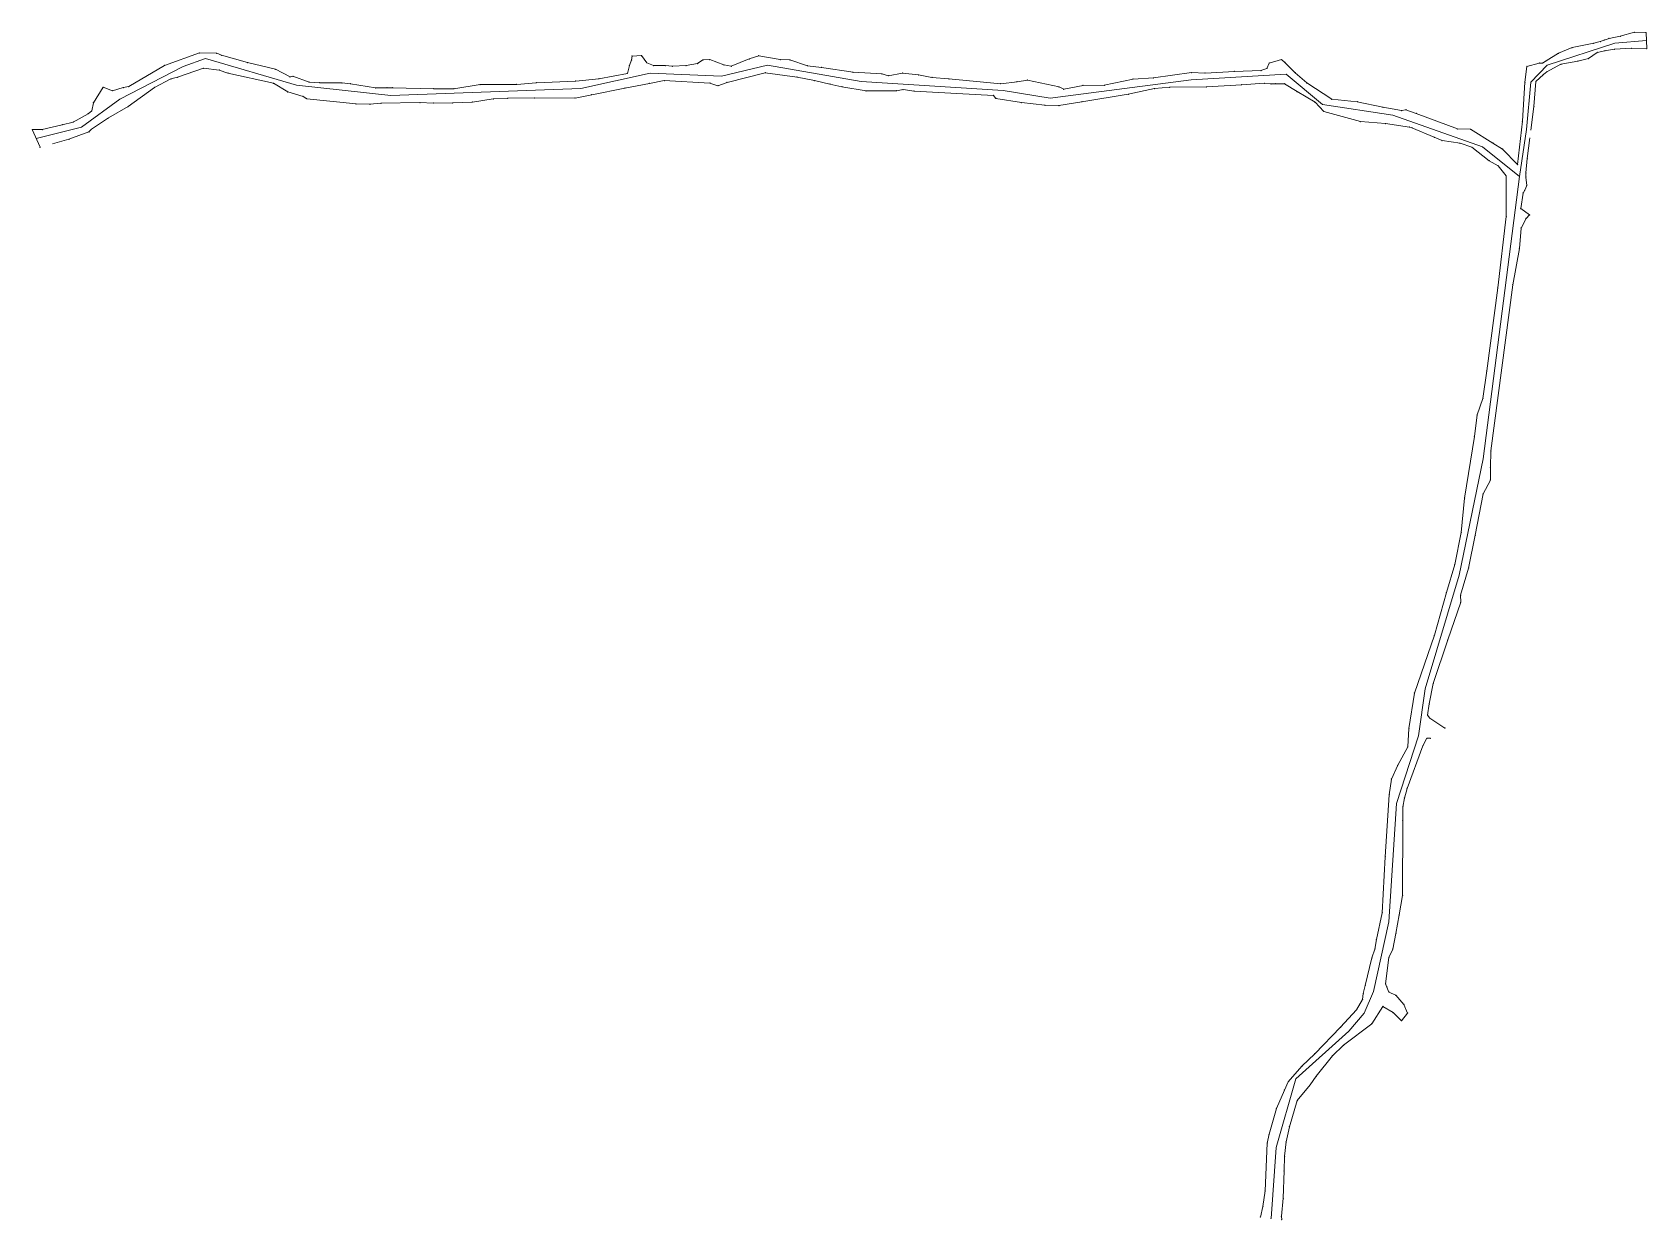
# Model space of a CAD drawing. Header units: millimetres. Extents: x 516769 to 517109, y 4400251 to 4400501.
import ezdxf

# ---------------------------------------------------------------- set-up
doc = ezdxf.new("R2010")
doc.units = ezdxf.units.MM
doc.header["$MEASUREMENT"] = 0
for name, color, linetype, lineweight in [('415_T', 4, 'Continuous', 0), ('GEOFENCE', 3, 'Continuous', 0), ('INIT_COORD', 5, 'Continuous', 0)]:
    doc.layers.add(name, color=color, linetype=linetype, lineweight=lineweight)

msp = doc.modelspace()

# ---------------------------------------------------------------- linework, layer by layer
at = {"layer": '415_T', "lineweight": 0}
for p, q in [((517101.47, 4400500.19, 414.5), (517103.82, 4400500.66, 414.5)), ((517103.82, 4400500.66, 414.5), (517106.78, 4400501.48, 414.5)), ((517106.78, 4400501.48, 414.5), (517109.24, 4400501.42, 414.5)), ((517109.24, 4400501.42, 414.5), (517109.38, 4400498.03, 414.5)), ((516797.15, 4400494.5, 415.7), (516804.5, 4400497.15, 415.7)), ((516804.5, 4400497.15, 415.7), (516808.15, 4400497.06, 415.7)), ((517090.81, 4400497.08, 414.5), (517093.67, 4400498.25, 414.5)), ((517093.67, 4400498.25, 414.5), (517098.24, 4400499.16, 414.5)), ((517098.97, 4400497.26, 414.5), (517097.12, 4400495.95, 414.5)), ((517098.24, 4400499.16, 414.5), (517099.59, 4400499.54, 414.5)), ((517100.59, 4400497.58, 414.5), (517098.97, 4400497.26, 414.5)), ((517099.59, 4400499.54, 414.5), (517100.45, 4400499.83, 414.5)), ((517100.45, 4400499.83, 414.5), (517101.47, 4400500.19, 414.5)), ((517102.56, 4400497.9, 414.5), (517100.59, 4400497.58, 414.5)), ((517106.23, 4400498.13, 414.5), (517102.56, 4400497.9, 414.5)), ((517109.38, 4400498.03, 414.5), (517106.23, 4400498.13, 414.5)), ((516789.61, 4400490.06, 416), (516797.15, 4400494.5, 415.7)), ((516805.36, 4400493.91, 415.7), (516799.91, 4400492.02, 415.7)), ((516808.68, 4400493.53, 415.7), (516805.36, 4400493.91, 415.7)), ((516808.15, 4400497.06, 415.7), (516809.13, 4400496.63, 415.7)), ((516809.13, 4400496.63, 415.7), (516814.64, 4400495.1, 415.7)), ((516814.64, 4400495.1, 415.7), (516820.51, 4400493.7, 415.6)), ((516820.51, 4400493.7, 415.6), (516823.59, 4400492.08, 415.6)), ((516894.65, 4400492.81, 414.9), (516895.07, 4400494.46, 414.9)), ((516895.07, 4400494.46, 414.9), (516895.53, 4400495.67, 414.9)), ((516895.53, 4400495.67, 414.9), (516895.63, 4400496.46, 414.9)), ((516895.63, 4400496.46, 414.9), (516897.61, 4400496.58, 414.9)), ((516897.61, 4400496.58, 414.9), (516898.72, 4400495.06, 414.9)), ((516898.72, 4400495.06, 414.9), (516900.18, 4400494.48, 414.9)), ((516900.18, 4400494.48, 414.9), (516902.64, 4400494.48, 414.9)), ((516902.64, 4400494.48, 414.9), (516904.14, 4400494.33, 414.9)), ((516904.14, 4400494.33, 414.9), (516907.01, 4400494.47, 414.9)), ((516907.01, 4400494.47, 414.9), (516909.43, 4400494.89, 414.9)), ((516909.43, 4400494.89, 414.9), (516910.57, 4400495.65, 414.9)), ((516910.57, 4400495.65, 414.9), (516911.99, 4400495.74, 414.9)), ((516911.99, 4400495.74, 414.9), (516914.97, 4400494.61, 414.9)), ((516914.97, 4400494.61, 414.9), (516916.53, 4400494.34, 414.9)), ((516916.53, 4400494.34, 414.9), (516920.34, 4400495.89, 414.9)), ((516920.34, 4400495.89, 414.9), (516922.31, 4400496.55, 414.9)), ((516922.31, 4400496.55, 414.9), (516926.85, 4400495.72, 414.9)), ((516926.85, 4400495.72, 414.9), (516928.89, 4400495.66, 414.9)), ((516928.89, 4400495.66, 414.9), (516932.57, 4400494.44, 414.9)), ((516932.57, 4400494.44, 414.9), (516935.51, 4400494.08, 414.9)), ((516935.51, 4400494.08, 414.9), (516942.21, 4400493.07, 414.75)), ((517028.1, 4400493.43, 414.5), (517029.38, 4400493.87, 414.5)), ((517029.38, 4400493.87, 414.5), (517029.87, 4400495.01, 414.5)), ((517029.87, 4400495.01, 414.5), (517032.46, 4400495.74, 414.5)), ((517032.46, 4400495.74, 414.5), (517033.18, 4400495.13, 414.5)), ((517033.18, 4400495.13, 414.5), (517035.35, 4400492.97, 414.5)), ((517083.74, 4400490.97, 414.3), (517084.15, 4400494.28, 414.3)), ((517084.15, 4400494.28, 414.3), (517086.76, 4400494.98, 414.5)), ((517086.76, 4400494.98, 414.5), (517087.45, 4400494.98, 414.5)), ((517087.45, 4400494.98, 414.5), (517088.19, 4400495.45, 414.5)), ((517088.19, 4400495.45, 414.5), (517090.81, 4400497.08, 414.5)), ((517091.3, 4400494.74, 414.5), (517088.35, 4400493.16, 414.5)), ((517094.9, 4400495.41, 414.5), (517091.3, 4400494.74, 414.5)), ((517097.12, 4400495.95, 414.5), (517094.9, 4400495.41, 414.5)), ((516798.5, 4400491.65, 415.7), (516795.04, 4400489.87, 415.7)), ((516799.91, 4400492.02, 415.7), (516798.5, 4400491.65, 415.7)), ((516810.5, 4400492.9, 415.7), (516808.68, 4400493.53, 415.7)), ((516820.08, 4400490.75, 415.6), (516810.5, 4400492.9, 415.7)), ((516823.09, 4400488.94, 415.6), (516820.08, 4400490.75, 415.6)), ((516823.59, 4400492.08, 415.6), (516824.18, 4400492.24, 415.6)), ((516824.18, 4400492.24, 415.6), (516827.58, 4400491.01, 415.6)), ((516827.58, 4400491.01, 415.6), (516829.86, 4400490.87, 415.6)), ((516829.86, 4400490.87, 415.6), (516834.56, 4400490.81, 415.6)), ((516834.56, 4400490.81, 415.6), (516836.32, 4400490.63, 415.6)), ((516836.32, 4400490.63, 415.6), (516841.6, 4400489.78, 415.6)), ((516858.12, 4400489.6, 415.4), (516863.61, 4400490.47, 415.4)), ((516863.61, 4400490.47, 415.4), (516871.36, 4400490.5, 415.4)), ((516871.36, 4400490.5, 415.4), (516875.46, 4400490.87, 415.4)), ((516875.46, 4400490.87, 415.4), (516883.78, 4400491.2, 415.4)), ((516883.78, 4400491.2, 415.4), (516888.64, 4400491.71, 415.4)), ((516888.64, 4400491.71, 415.4), (516894.65, 4400492.81, 414.9)), ((516899.3, 4400490.7, 414.9), (516894.12, 4400489.72, 414.9)), ((516902.42, 4400491.32, 414.9), (516899.3, 4400490.7, 414.9)), ((516912.03, 4400490.79, 414.9), (516902.42, 4400491.32, 414.9)), ((516913.73, 4400490.22, 414.9), (516912.03, 4400490.79, 414.9)), ((516915.66, 4400490.91, 414.9), (516913.73, 4400490.22, 414.9)), ((516923.68, 4400492.95, 414.9), (516915.66, 4400490.91, 414.9)), ((516930.4, 4400492.04, 414.9), (516923.68, 4400492.95, 414.9)), ((516934.04, 4400491.32, 414.9), (516930.4, 4400492.04, 414.9)), ((516937.31, 4400490.57, 414.75), (516934.04, 4400491.32, 414.9)), ((516939.85, 4400490.01, 414.75), (516937.31, 4400490.57, 414.75)), ((516942.21, 4400493.07, 414.75), (516948.3, 4400492.71, 414.75)), ((516948.3, 4400492.71, 414.75), (516949.61, 4400492.34, 414.75)), ((516949.61, 4400492.34, 414.75), (516952.64, 4400492.89, 414.75)), ((516952.64, 4400492.89, 414.75), (516955.99, 4400492.49, 414.75)), ((516955.99, 4400492.49, 414.75), (516958.8, 4400491.99, 414.75)), ((516958.8, 4400491.99, 414.75), (516962.4, 4400491.67, 414.75)), ((516962.4, 4400491.67, 414.75), (516973.31, 4400490.63, 414.6)), ((516973.31, 4400490.63, 414.6), (516976.73, 4400491.05, 414.6)), ((516976.73, 4400491.05, 414.6), (516978.93, 4400491.4, 414.6)), ((516978.93, 4400491.4, 414.6), (516985.59, 4400489.96, 414.6)), ((516990.65, 4400490.29, 414.6), (516995.1, 4400490.33, 414.6)), ((516995.1, 4400490.33, 414.6), (517001.19, 4400491.63, 414.6)), ((517001.19, 4400491.63, 414.6), (517005.47, 4400491.88, 414.6)), ((517005.47, 4400491.88, 414.6), (517013.52, 4400493, 414.6)), ((517013.52, 4400493, 414.6), (517016.34, 4400492.9, 414.6)), ((517016.34, 4400492.9, 414.6), (517022.54, 4400493.24, 414.5)), ((517024.08, 4400490.43, 414.5), (517016.62, 4400489.99, 414.6)), ((517022.54, 4400493.24, 414.5), (517028.1, 4400493.43, 414.5)), ((517028.83, 4400490.76, 414.5), (517024.08, 4400490.43, 414.5)), ((517030.25, 4400490.61, 414.5), (517028.83, 4400490.76, 414.5)), ((517031.18, 4400490.66, 414.5), (517030.25, 4400490.61, 414.5)), ((517033.09, 4400490.65, 414.5), (517031.18, 4400490.66, 414.5)), ((517035.72, 4400489.01, 414.5), (517033.09, 4400490.65, 414.5)), ((517035.35, 4400492.97, 414.5), (517037.78, 4400490.81, 414.5)), ((517037.78, 4400490.81, 414.5), (517043.02, 4400487.38, 414.5)), ((517083.2, 4400482.73, 413.9), (517083.74, 4400490.97, 414.3)), ((517086.03, 4400491.15, 414.3), (517085.61, 4400485.88, 414.3)), ((517087.62, 4400492.61, 414.5), (517086.03, 4400491.15, 414.3)), ((517088.35, 4400493.16, 414.5), (517087.62, 4400492.61, 414.5)), ((516782.15, 4400486.65, 416), (516784.22, 4400489.91, 416)), ((516784.22, 4400489.91, 416), (516786.19, 4400489.17, 416)), ((516786.19, 4400489.17, 416), (516788.46, 4400489.84, 416)), ((516788.46, 4400489.84, 416), (516789.61, 4400490.06, 416)), ((516795.04, 4400489.87, 415.7), (516789.48, 4400485.84, 416)), ((516826.32, 4400487.97, 415.6), (516823.09, 4400488.94, 415.6)), ((516827.11, 4400487.48, 415.6), (516826.32, 4400487.97, 415.6)), ((516837.51, 4400486.41, 415.6), (516827.11, 4400487.48, 415.6)), ((516841.6, 4400489.78, 415.6), (516844.01, 4400489.81, 415.6)), ((516844.01, 4400489.81, 415.6), (516845.2, 4400489.81, 415.6)), ((516845.2, 4400489.81, 415.6), (516853.85, 4400489.58, 415.4)), ((516853.85, 4400489.58, 415.4), (516858.12, 4400489.6, 415.4)), ((516866.38, 4400487.45, 415.4), (516862.02, 4400486.77, 415.4)), ((516869.41, 4400487.58, 415.4), (516866.38, 4400487.45, 415.4)), ((516875.09, 4400487.67, 415.4), (516869.41, 4400487.58, 415.4)), ((516883.62, 4400487.63, 415.4), (516875.09, 4400487.67, 415.4)), ((516887.16, 4400488.31, 415.4), (516883.62, 4400487.63, 415.4)), ((516894.12, 4400489.72, 414.9), (516887.16, 4400488.31, 415.4)), ((516944.92, 4400489.14, 414.75), (516939.85, 4400490.01, 414.75)), ((516951.35, 4400489.18, 414.75), (516944.92, 4400489.14, 414.75)), ((516952.72, 4400489.42, 414.75), (516951.35, 4400489.18, 414.75)), ((516955.05, 4400489.11, 414.75), (516952.72, 4400489.42, 414.75)), ((516971.77, 4400488.18, 414.6), (516955.05, 4400489.11, 414.75)), ((516972.3, 4400487.55, 414.6), (516971.77, 4400488.18, 414.6)), ((516977.67, 4400486.67, 414.6), (516972.3, 4400487.55, 414.6)), ((516985.59, 4400489.96, 414.6), (516986.57, 4400489.49, 414.6)), ((516986.57, 4400489.49, 414.6), (516990.65, 4400490.29, 414.6)), ((517000.16, 4400488.42, 414.6), (516990.39, 4400486.86, 414.6)), ((517005.68, 4400489.62, 414.6), (517000.16, 4400488.42, 414.6)), ((517008.89, 4400489.92, 414.6), (517005.68, 4400489.62, 414.6)), ((517016.62, 4400489.99, 414.6), (517008.89, 4400489.92, 414.6)), ((517039.54, 4400486.75, 414.5), (517035.72, 4400489.01, 414.5)), ((517043.02, 4400487.38, 414.5), (517048.42, 4400486.84, 414.2)), ((516777.93, 4400482.58, 416), (516781.03, 4400484.34, 416)), ((516781.03, 4400484.34, 416), (516781.82, 4400484.91, 416)), ((516781.82, 4400484.91, 416), (516782.15, 4400486.65, 416)), ((516789.48, 4400485.84, 416), (516785.34, 4400483.45, 416)), ((516840.41, 4400486.34, 415.6), (516837.51, 4400486.41, 415.6)), ((516842.73, 4400486.53, 415.6), (516840.41, 4400486.34, 415.6)), ((516850.95, 4400486.68, 415.4), (516842.73, 4400486.53, 415.6)), ((516853.81, 4400486.58, 415.4), (516850.95, 4400486.68, 415.4)), ((516857.81, 4400486.59, 415.4), (516853.81, 4400486.58, 415.4)), ((516862.02, 4400486.77, 415.4), (516857.81, 4400486.59, 415.4)), ((516982.6, 4400486.13, 414.6), (516977.67, 4400486.67, 414.6)), ((516985.57, 4400486.05, 414.6), (516982.6, 4400486.13, 414.6)), ((516990.39, 4400486.86, 414.6), (516985.57, 4400486.05, 414.6)), ((517041.34, 4400484.82, 414.5), (517039.54, 4400486.75, 414.5)), ((517049.06, 4400482.66, 414.2), (517041.34, 4400484.82, 414.5)), ((517048.42, 4400486.84, 414.2), (517053.82, 4400485.68, 414.2)), ((517053.82, 4400485.68, 414.2), (517057.76, 4400485, 414.2)), ((517057.76, 4400485, 414.2), (517058.66, 4400485.17, 414.2)), ((517058.66, 4400485.17, 414.2), (517060.82, 4400484.38, 414.2)), ((517060.82, 4400484.38, 414.2), (517069.5, 4400481.12, 413.9)), ((517084.98, 4400480.89, 414.22), (517085.61, 4400485.88, 414.3)), ((516770.94, 4400477.26, 416), (516769.29, 4400481, 416)), ((516769.29, 4400481, 416), (516771.37, 4400481, 416)), ((516771.37, 4400481, 416), (516775.59, 4400482.02, 416)), ((516775.59, 4400482.02, 416), (516777.93, 4400482.58, 416)), ((516781.2, 4400480.49, 416), (516777, 4400478.94, 416)), ((516781.76, 4400481.07, 416), (516781.2, 4400480.49, 416)), ((516785.34, 4400483.45, 416), (516781.76, 4400481.07, 416)), ((517054.37, 4400482.24, 414.2), (517049.06, 4400482.66, 414.2)), ((517059.39, 4400481.51, 414.2), (517054.37, 4400482.24, 414.2)), ((517059.93, 4400481.38, 414.2), (517059.39, 4400481.51, 414.2)), ((517064.64, 4400479.36, 413.9), (517059.93, 4400481.38, 414.2)), ((517069.5, 4400481.12, 413.9), (517072.29, 4400481.07, 413.9)), ((517072.29, 4400481.07, 413.9), (517076.97, 4400478.14, 413.9)), ((517082.18, 4400473.62, 413.9), (517083.2, 4400482.73, 413.9)), ((516777, 4400478.94, 416), (516773.57, 4400477.98, 416)), ((517066.26, 4400478.66, 413.9), (517064.64, 4400479.36, 413.9)), ((517070.08, 4400478.12, 413.9), (517066.26, 4400478.66, 413.9)), ((517072.56, 4400477.27, 413.9), (517070.08, 4400478.12, 413.9)), ((517076.23, 4400474.42, 413.9), (517072.56, 4400477.27, 413.9)), ((517076.97, 4400478.14, 413.9), (517079.04, 4400476.89, 413.9)), ((517079.04, 4400476.89, 413.9), (517082.18, 4400473.62, 413.9)), ((517084.22, 4400474.91, 413.9), (517084.77, 4400479.22, 414.22)), ((517078.08, 4400473.39, 413.9), (517076.23, 4400474.42, 413.9)), ((517079.75, 4400471.28, 413.9), (517078.08, 4400473.39, 413.9)), ((517084.22, 4400474.91, 413.9), (517083.95, 4400471.86, 413.9)), ((517079.79, 4400462.65, 413.7), (517079.75, 4400471.28, 413.9)), ((517083.95, 4400471.86, 413.9), (517083.93, 4400470.97, 413.9)), ((517083.93, 4400470.97, 413.9), (517084.12, 4400469.23, 413.9)), ((517083.35, 4400467.63, 413.9), (517082.86, 4400464.35, 413.7)), ((517083.68, 4400468.21, 413.9), (517083.35, 4400467.63, 413.9)), ((517084.12, 4400469.23, 413.9), (517083.68, 4400468.21, 413.9)), ((517082.86, 4400464.35, 413.7), (517084.71, 4400463.01, 413.7)), ((517078.01, 4400447.63, 413.7), (517079.79, 4400462.65, 413.7)), ((517082.92, 4400460.26, 413.7), (517082.58, 4400455.97, 413.7)), ((517083.97, 4400462.28, 413.7), (517082.92, 4400460.26, 413.7)), ((517084.71, 4400463.01, 413.7), (517083.97, 4400462.28, 413.7)), ((517082.58, 4400455.97, 413.7), (517081.18, 4400448.3, 413.7)), ((517075.69, 4400430.15, 413.2), (517078.01, 4400447.63, 413.7)), ((517081.18, 4400448.3, 413.7), (517076.57, 4400413.3, 413.2)), ((517074.87, 4400424.38, 413.2), (517075.69, 4400430.15, 413.2)), ((517073.64, 4400420.89, 413.2), (517074.87, 4400424.38, 413.2)), ((517073.1, 4400416.37, 413.2), (517073.64, 4400420.89, 413.2)), ((517071, 4400403.39, 413.2), (517073.1, 4400416.37, 413.2)), ((517076.57, 4400413.3, 413.2), (517076.47, 4400409.82, 413.2)), ((517076.47, 4400409.82, 413.2), (517076.46, 4400407.16, 413.2)), ((517076.46, 4400407.16, 413.2), (517074.92, 4400404.25, 413.2)), ((517070.33, 4400396.11, 412.9), (517071, 4400403.39, 413.2)), ((517074.92, 4400404.25, 413.2), (517073.28, 4400395.56, 412.9)), ((517068.94, 4400389.37, 412.9), (517070.33, 4400396.11, 412.9)), ((517073.28, 4400395.56, 412.9), (517071.86, 4400388.64, 412.9)), ((517067.2, 4400383.47, 412.9), (517068.94, 4400389.37, 412.9)), ((517071.86, 4400388.64, 412.9), (517070.17, 4400382.92, 412.9)), ((517064.65, 4400374.48, 412.5), (517067.2, 4400383.47, 412.9)), ((517070.17, 4400382.92, 412.9), (517070.21, 4400381.45, 412.9)), ((517070.21, 4400381.45, 412.9), (517067.48, 4400373.5, 412.5)), ((517060.45, 4400362.29, 412.25), (517064.65, 4400374.48, 412.5)), ((517067.48, 4400373.5, 412.5), (517064.43, 4400364.35, 412.25)), ((517059.3, 4400354.86, 412.25), (517060.45, 4400362.29, 412.25)), ((517064.43, 4400364.35, 412.25), (517063.59, 4400360.01, 412.25)), ((517063.59, 4400360.01, 412.25), (517063.22, 4400357.66, 412.25)), ((517059.06, 4400350.95, 412.25), (517059.3, 4400354.86, 412.25)), ((517063.22, 4400357.66, 412.25), (517063.71, 4400357, 412.25)), ((517063.71, 4400357, 412.25), (517066.88, 4400354.93, 412.25)), ((517056.94, 4400347.09, 411.7), (517059.06, 4400350.95, 412.25)), ((517062.24, 4400351.23, 412.25), (517058.91, 4400342.21, 411.7)), ((517063.08, 4400352.8, 412.25), (517062.24, 4400351.23, 412.25)), ((517063.8, 4400352.79, 412.25), (517063.08, 4400352.8, 412.25)), ((517055.14, 4400340.9, 411.7), (517055.62, 4400344.2, 411.7)), ((517055.62, 4400344.2, 411.7), (517056.94, 4400347.09, 411.7)), ((517054.3, 4400327.85, 411.5), (517055.14, 4400340.9, 411.7)), ((517058.91, 4400342.21, 411.7), (517058.33, 4400340.18, 411.7)), ((517058.03, 4400338.37, 411.7), (517058, 4400335.46, 411.7)), ((517058.33, 4400340.18, 411.7), (517058.03, 4400338.37, 411.7)), ((517058, 4400335.46, 411.7), (517057.97, 4400319.64, 411.5)), ((517053.69, 4400316.05, 411.5), (517054.3, 4400327.85, 411.5)), ((517057.97, 4400319.64, 411.5), (517057.25, 4400315.6, 411.5)), ((517052.45, 4400310.43, 411.5), (517053.69, 4400316.05, 411.5)), ((517057.25, 4400315.6, 411.5), (517056.56, 4400311.66, 411.5)), ((517052.13, 4400308.4, 411.5), (517052.45, 4400310.43, 411.5)), ((517056.56, 4400311.66, 411.5), (517055.89, 4400308.37, 411.5)), ((517051.5, 4400306.54, 411.5), (517052.13, 4400308.4, 411.5)), ((517055.89, 4400308.37, 411.5), (517055.08, 4400306.62, 411.5)), ((517050.1, 4400300.74, 411), (517051.5, 4400306.54, 411.5)), ((517055.08, 4400306.62, 411.5), (517054.36, 4400301.06, 411)), ((517049.68, 4400299.06, 411), (517050.1, 4400300.74, 411)), ((517054.36, 4400301.06, 411), (517054.67, 4400300.4, 411)), ((517054.67, 4400300.4, 411), (517055.09, 4400299.33, 411)), ((517048.26, 4400295.62, 411), (517049.53, 4400297.78, 411)), ((517049.53, 4400297.78, 411), (517049.68, 4400299.06, 411)), ((517055.09, 4400299.33, 411), (517056.53, 4400298.66, 411)), ((517056.53, 4400298.66, 411), (517058.23, 4400296.72, 411)), ((517058.23, 4400296.72, 411), (517059.02, 4400294.9, 411)), ((517044.91, 4400291.92, 411), (517048.26, 4400295.62, 411)), ((517053.83, 4400296.32, 411), (517051.47, 4400292.66, 411)), ((517055.96, 4400295.01, 411), (517053.83, 4400296.32, 411)), ((517057.71, 4400293.29, 411), (517055.96, 4400295.01, 411)), ((517059.02, 4400294.9, 411), (517057.71, 4400293.29, 411)), ((517039.45, 4400286.35, 410.75), (517044.91, 4400291.92, 411)), ((517051.47, 4400292.66, 411), (517045.54, 4400288.13, 410.75)), ((517036.74, 4400283.72, 410.75), (517039.45, 4400286.35, 410.75)), ((517045.54, 4400288.13, 410.75), (517043.18, 4400285.92, 410.75)), ((517033.86, 4400280.46, 410.75), (517036.74, 4400283.72, 410.75)), ((517043.18, 4400285.92, 410.75), (517039.78, 4400281.59, 410.75)), ((517033.05, 4400278.7, 410.75), (517033.86, 4400280.46, 410.75)), ((517038.48, 4400279.76, 410.75), (517035.77, 4400276.47, 410.75)), ((517039.78, 4400281.59, 410.75), (517038.48, 4400279.76, 410.75)), ((517031.37, 4400274.83, 410.75), (517033.05, 4400278.7, 410.75)), ((517035.77, 4400276.47, 410.75), (517034.11, 4400270.97, 410.5)), ((517029.82, 4400269.37, 410.5), (517031.37, 4400274.83, 410.75)), ((517029.45, 4400267.53, 410.5), (517029.82, 4400269.37, 410.5)), ((517034.11, 4400270.97, 410.5), (517033.41, 4400267.78, 410.5)), ((517028.99, 4400257.44, 410.4), (517029.45, 4400267.53, 410.5)), ((517033.41, 4400267.78, 410.5), (517033.09, 4400264.74, 410.5)), ((517033.09, 4400264.74, 410.5), (517032.99, 4400261.65, 410.5)), ((517032.99, 4400261.65, 410.5), (517032.83, 4400255.89, 410.4)), ((517028.52, 4400254.17, 410.4), (517028.99, 4400257.44, 410.4)), ((517032.83, 4400255.89, 410.4), (517032.42, 4400252.13, 410.4)), ((517028.02, 4400251.95, 410.4), (517028.52, 4400254.17, 410.4)), ((517032.42, 4400252.13, 410.4), (517032.5, 4400251.39, 410.4))]:
    msp.add_line(p, q, dxfattribs=at)
at = {"layer": '415_T', "linetype": 'Continuous'}
for p in [(517103.82, 4400500.66, 414.5), (517106.78, 4400501.48, 414.5), (517109.24, 4400501.42, 414.5), (516804.5, 4400497.15, 415.7), (517093.67, 4400498.25, 414.5), (517098.24, 4400499.16, 414.5), (517098.97, 4400497.26, 414.5), (517099.59, 4400499.54, 414.5), (517100.45, 4400499.83, 414.5), (517100.59, 4400497.58, 414.5), (517101.47, 4400500.19, 414.5), (517102.56, 4400497.9, 414.5), (517106.23, 4400498.13, 414.5), (517109.38, 4400498.03, 414.5), (516797.15, 4400494.5, 415.7), (516805.36, 4400493.91, 415.7), (516808.15, 4400497.06, 415.7), (516809.13, 4400496.63, 415.7), (516814.64, 4400495.1, 415.7), (516820.51, 4400493.7, 415.6), (516895.07, 4400494.46, 414.9), (516895.53, 4400495.67, 414.9), (516895.63, 4400496.46, 414.9), (516897.61, 4400496.58, 414.9), (516898.72, 4400495.06, 414.9), (516900.18, 4400494.48, 414.9), (516902.64, 4400494.48, 414.9), (516904.14, 4400494.33, 414.9), (516907.01, 4400494.47, 414.9), (516909.43, 4400494.89, 414.9), (516910.57, 4400495.65, 414.9), (516911.99, 4400495.74, 414.9), (516914.97, 4400494.61, 414.9), (516916.53, 4400494.34, 414.9), (516920.34, 4400495.89, 414.9), (516922.31, 4400496.55, 414.9), (516926.85, 4400495.72, 414.9), (516928.89, 4400495.66, 414.9), (516932.57, 4400494.44, 414.9), (516935.51, 4400494.08, 414.9), (517029.38, 4400493.87, 414.5), (517029.87, 4400495.01, 414.5), (517032.46, 4400495.74, 414.5), (517033.18, 4400495.13, 414.5), (517084.15, 4400494.28, 414.3), (517086.76, 4400494.98, 414.5), (517087.45, 4400494.98, 414.5), (517088.19, 4400495.45, 414.5), (517090.81, 4400497.08, 414.5), (517091.3, 4400494.74, 414.5), (517094.9, 4400495.41, 414.5), (517097.12, 4400495.95, 414.5), (516798.5, 4400491.65, 415.7), (516799.91, 4400492.02, 415.7), (516808.68, 4400493.53, 415.7), (516810.5, 4400492.9, 415.7), (516820.08, 4400490.75, 415.6), (516823.59, 4400492.08, 415.6), (516824.18, 4400492.24, 415.6), (516827.58, 4400491.01, 415.6), (516829.86, 4400490.87, 415.6), (516834.56, 4400490.81, 415.6), (516836.32, 4400490.63, 415.6), (516863.61, 4400490.47, 415.4), (516871.36, 4400490.5, 415.4), (516875.46, 4400490.87, 415.4), (516883.78, 4400491.2, 415.4), (516888.64, 4400491.71, 415.4), (516894.65, 4400492.81, 414.9), (516899.3, 4400490.7, 414.9), (516902.42, 4400491.32, 414.9), (516912.03, 4400490.79, 414.9), (516915.66, 4400490.91, 414.9), (516923.68, 4400492.95, 414.9), (516930.4, 4400492.04, 414.9), (516934.04, 4400491.32, 414.9), (516937.31, 4400490.57, 414.75), (516942.21, 4400493.07, 414.75), (516948.3, 4400492.71, 414.75), (516949.61, 4400492.34, 414.75), (516952.64, 4400492.89, 414.75), (516955.99, 4400492.49, 414.75), (516958.8, 4400491.99, 414.75), (516962.4, 4400491.67, 414.75), (516973.31, 4400490.63, 414.6), (516976.73, 4400491.05, 414.6), (516978.93, 4400491.4, 414.6), (516995.1, 4400490.33, 414.6), (517001.19, 4400491.63, 414.6), (517005.47, 4400491.88, 414.6), (517013.52, 4400493, 414.6), (517016.34, 4400492.9, 414.6), (517022.54, 4400493.24, 414.5), (517024.08, 4400490.43, 414.5), (517028.1, 4400493.43, 414.5), (517028.83, 4400490.76, 414.5), (517030.25, 4400490.61, 414.5), (517031.18, 4400490.66, 414.5), (517033.09, 4400490.65, 414.5), (517035.35, 4400492.97, 414.5), (517037.78, 4400490.81, 414.5), (517083.74, 4400490.97, 414.3), (517086.03, 4400491.15, 414.3), (517087.62, 4400492.61, 414.5), (517088.35, 4400493.16, 414.5), (516784.22, 4400489.91, 416), (516786.19, 4400489.17, 416), (516788.46, 4400489.84, 416), (516789.61, 4400490.06, 416), (516795.04, 4400489.87, 415.7), (516823.09, 4400488.94, 415.6), (516826.32, 4400487.97, 415.6), (516827.11, 4400487.48, 415.6), (516841.6, 4400489.78, 415.6), (516844.01, 4400489.81, 415.6), (516845.2, 4400489.81, 415.6), (516853.85, 4400489.58, 415.4), (516858.12, 4400489.6, 415.4), (516866.38, 4400487.45, 415.4), (516869.41, 4400487.58, 415.4), (516875.09, 4400487.67, 415.4), (516883.62, 4400487.63, 415.4), (516887.16, 4400488.31, 415.4), (516894.12, 4400489.72, 414.9), (516913.73, 4400490.22, 414.9), (516939.85, 4400490.01, 414.75), (516944.92, 4400489.14, 414.75), (516951.35, 4400489.18, 414.75), (516952.72, 4400489.42, 414.75), (516955.05, 4400489.11, 414.75), (516971.77, 4400488.18, 414.6), (516972.3, 4400487.55, 414.6), (516985.59, 4400489.96, 414.6), (516986.57, 4400489.49, 414.6), (516990.65, 4400490.29, 414.6), (517000.16, 4400488.42, 414.6), (517005.68, 4400489.62, 414.6), (517008.89, 4400489.92, 414.6), (517016.62, 4400489.99, 414.6), (517035.72, 4400489.01, 414.5), (517043.02, 4400487.38, 414.5), (516781.03, 4400484.34, 416), (516781.82, 4400484.91, 416), (516782.15, 4400486.65, 416), (516789.48, 4400485.84, 416), (516837.51, 4400486.41, 415.6), (516840.41, 4400486.34, 415.6), (516842.73, 4400486.53, 415.6), (516850.95, 4400486.68, 415.4), (516853.81, 4400486.58, 415.4), (516857.81, 4400486.59, 415.4), (516862.02, 4400486.77, 415.4), (516977.67, 4400486.67, 414.6), (516982.6, 4400486.13, 414.6), (516985.57, 4400486.05, 414.6), (516990.39, 4400486.86, 414.6), (517039.54, 4400486.75, 414.5), (517041.34, 4400484.82, 414.5), (517048.42, 4400486.84, 414.2), (517053.82, 4400485.68, 414.2), (517057.76, 4400485, 414.2), (517058.66, 4400485.17, 414.2), (517060.82, 4400484.38, 414.2), (517085.61, 4400485.88, 414.3), (516769.29, 4400481, 416), (516771.37, 4400481, 416), (516775.59, 4400482.02, 416), (516777.93, 4400482.58, 416), (516781.2, 4400480.49, 416), (516781.76, 4400481.07, 416), (516785.34, 4400483.45, 416), (517049.06, 4400482.66, 414.2), (517054.37, 4400482.24, 414.2), (517059.39, 4400481.51, 414.2), (517059.93, 4400481.38, 414.2), (517069.5, 4400481.12, 413.9), (517072.29, 4400481.07, 413.9), (517083.2, 4400482.73, 413.9), (516770.94, 4400477.26, 416), (516777, 4400478.94, 416), (517064.64, 4400479.36, 413.9), (517066.26, 4400478.66, 413.9), (517070.08, 4400478.12, 413.9), (517072.56, 4400477.27, 413.9), (517076.97, 4400478.14, 413.9), (517079.04, 4400476.89, 413.9), (517076.23, 4400474.42, 413.9), (517078.08, 4400473.39, 413.9), (517082.18, 4400473.62, 413.9), (517084.22, 4400474.91, 413.9), (517079.75, 4400471.28, 413.9), (517083.93, 4400470.97, 413.9), (517083.95, 4400471.86, 413.9), (517083.35, 4400467.63, 413.9), (517083.68, 4400468.21, 413.9), (517084.12, 4400469.23, 413.9), (517082.86, 4400464.35, 413.7), (517079.79, 4400462.65, 413.7), (517082.92, 4400460.26, 413.7), (517083.97, 4400462.28, 413.7), (517084.71, 4400463.01, 413.7), (517082.58, 4400455.97, 413.7), (517078.01, 4400447.63, 413.7), (517081.18, 4400448.3, 413.7), (517075.69, 4400430.15, 413.2), (517074.87, 4400424.38, 413.2), (517073.64, 4400420.89, 413.2), (517073.1, 4400416.37, 413.2), (517076.57, 4400413.3, 413.2), (517076.47, 4400409.82, 413.2), (517076.46, 4400407.16, 413.2), (517071, 4400403.39, 413.2), (517074.92, 4400404.25, 413.2), (517070.33, 4400396.11, 412.9), (517073.28, 4400395.56, 412.9), (517068.94, 4400389.37, 412.9), (517071.86, 4400388.64, 412.9), (517067.2, 4400383.47, 412.9), (517070.17, 4400382.92, 412.9), (517070.21, 4400381.45, 412.9), (517064.65, 4400374.48, 412.5), (517067.48, 4400373.5, 412.5), (517060.45, 4400362.29, 412.25), (517064.43, 4400364.35, 412.25), (517063.59, 4400360.01, 412.25), (517059.3, 4400354.86, 412.25), (517063.22, 4400357.66, 412.25), (517063.71, 4400357, 412.25), (517066.88, 4400354.93, 412.25), (517059.06, 4400350.95, 412.25), (517062.24, 4400351.23, 412.25), (517063.08, 4400352.8, 412.25), (517063.8, 4400352.79, 412.25), (517055.62, 4400344.2, 411.7), (517056.94, 4400347.09, 411.7), (517055.14, 4400340.9, 411.7), (517058.91, 4400342.21, 411.7), (517058.03, 4400338.37, 411.7), (517058.33, 4400340.18, 411.7), (517058, 4400335.46, 411.7), (517054.3, 4400327.85, 411.5), (517057.97, 4400319.64, 411.5), (517053.69, 4400316.05, 411.5), (517057.25, 4400315.6, 411.5), (517052.45, 4400310.43, 411.5), (517056.56, 4400311.66, 411.5), (517052.13, 4400308.4, 411.5), (517055.89, 4400308.37, 411.5), (517051.5, 4400306.54, 411.5), (517055.08, 4400306.62, 411.5), (517050.1, 4400300.74, 411), (517054.36, 4400301.06, 411), (517054.67, 4400300.4, 411), (517049.53, 4400297.78, 411), (517049.68, 4400299.06, 411), (517055.09, 4400299.33, 411), (517056.53, 4400298.66, 411), (517058.23, 4400296.72, 411), (517048.26, 4400295.62, 411), (517053.83, 4400296.32, 411), (517055.96, 4400295.01, 411), (517057.71, 4400293.29, 411), (517059.02, 4400294.9, 411), (517044.91, 4400291.92, 411), (517051.47, 4400292.66, 411), (517039.45, 4400286.35, 410.75), (517045.54, 4400288.13, 410.75), (517036.74, 4400283.72, 410.75), (517043.18, 4400285.92, 410.75), (517033.86, 4400280.46, 410.75), (517038.48, 4400279.76, 410.75), (517039.78, 4400281.59, 410.75), (517033.05, 4400278.7, 410.75), (517035.77, 4400276.47, 410.75), (517031.37, 4400274.83, 410.75), (517029.82, 4400269.37, 410.5), (517034.11, 4400270.97, 410.5), (517029.45, 4400267.53, 410.5), (517033.41, 4400267.78, 410.5), (517033.09, 4400264.74, 410.5), (517032.99, 4400261.65, 410.5), (517028.99, 4400257.44, 410.4), (517032.83, 4400255.89, 410.4), (517028.52, 4400254.17, 410.4), (517028.02, 4400251.95, 410.4), (517032.42, 4400252.13, 410.4), (517032.5, 4400251.39, 410.4)]:
    msp.add_point(p, dxfattribs=at)
at = {"layer": 'GEOFENCE', "color": 3}
for p, q in [((517088.4, 4400494.59, 414.54), (517102.68, 4400499.19, 414.5)), ((517102.68, 4400499.19, 414.5), (517109.31, 4400499.73, 414.5)), ((516801.08, 4400494.27, 415.71), (516787.74, 4400487.42, 415.99)), ((516805.78, 4400495.98, 415.71), (516801.08, 4400494.27, 415.71)), ((516824.96, 4400490.34, 415.6), (516805.78, 4400495.98, 415.71)), ((516924.19, 4400494.54, 414.9), (516914.46, 4400492.24, 414.9)), ((516943.89, 4400491.11, 414.76), (516924.19, 4400494.54, 414.9)), ((517084.94, 4400490.99, 414.27), (517088.4, 4400494.59, 414.54)), ((516844.85, 4400488.2, 415.58), (516824.96, 4400490.34, 415.6)), ((516899.47, 4400492.86, 414.9), (516884.82, 4400489.66, 415.36)), ((516914.46, 4400492.24, 414.9), (516899.47, 4400492.86, 414.9)), ((516973.83, 4400489.19, 414.6), (516943.89, 4400491.11, 414.76)), ((517013.45, 4400491.44, 414.58), (516983.7, 4400487.58, 414.6)), ((517033.41, 4400492.66, 414.5), (517013.45, 4400491.44, 414.58)), ((517041.09, 4400486.26, 414.52), (517033.41, 4400492.66, 414.5)), ((517084.05, 4400481.03, 414.12), (517084.94, 4400490.99, 414.27)), ((516787.74, 4400487.42, 415.99), (516779.67, 4400481.51, 416)), ((516884.82, 4400489.66, 415.36), (516844.85, 4400488.2, 415.58)), ((516983.7, 4400487.58, 414.6), (516973.83, 4400489.19, 414.6)), ((517055.93, 4400484.06, 414.23), (517041.09, 4400486.26, 414.52)), ((517074.76, 4400477.33, 413.88), (517055.93, 4400484.06, 414.23)), ((516779.67, 4400481.51, 416), (516770.12, 4400479.13, 416)), ((517082.61, 4400471.14, 413.79), (517084.05, 4400481.03, 414.12)), ((517082.61, 4400471.14, 413.79), (517074.76, 4400477.33, 413.88)), ((517074.95, 4400411.63, 413.27), (517082.61, 4400471.14, 413.79)), ((517069.85, 4400387.16, 412.86), (517074.95, 4400411.63, 413.27)), ((517062.72, 4400363.21, 412.28), (517069.85, 4400387.16, 412.86)), ((517061.28, 4400353.31, 412.27), (517062.72, 4400363.21, 412.28)), ((517056.64, 4400339.06, 411.69), (517061.28, 4400353.31, 412.27)), ((517055.09, 4400314.11, 411.45), (517056.64, 4400339.06, 411.69)), ((517051.85, 4400299.47, 411), (517055.09, 4400314.11, 411.45)), ((517049.89, 4400294.87, 410.89), (517051.85, 4400299.47, 411)), ((517046.61, 4400291.09, 410.81), (517049.89, 4400294.87, 410.89)), ((517035.48, 4400281.04, 410.82), (517046.61, 4400291.09, 410.81)), ((517031.34, 4400266.63, 410.5), (517035.48, 4400281.04, 410.82)), ((517030.26, 4400251.67, 410.4), (517031.34, 4400266.63, 410.5))]:
    msp.add_line(p, q, dxfattribs=at)
at = {"layer": 'INIT_COORD', "color": 3}
msp.add_point((517030.26, 4400251.67, 410.4), dxfattribs=at)

doc.saveas('drawing.dxf')
